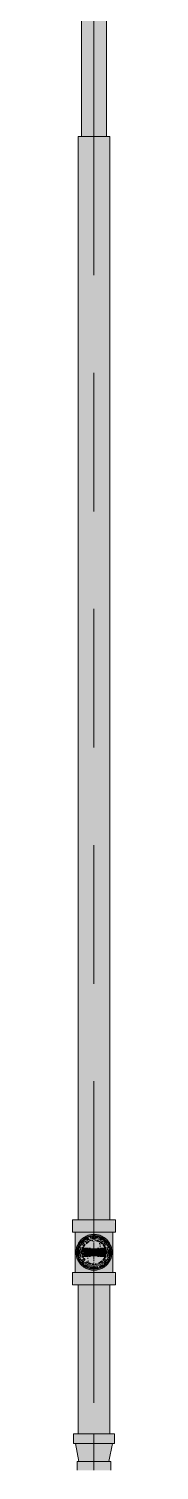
# Model space of a CAD drawing. Header units: millimetres. Extents: x -4000 to 187956, y -58990 to 162485.
# Drawn here: x 51721 to 51779, y 69157 to 71095 of the extents above; entities that cross this region are included whole.
import ezdxf

# ---------------------------------------------------------------- set-up
doc = ezdxf.new("R2010")
doc.units = ezdxf.units.MM
doc.linetypes.add('Dash 1_16_', pattern=[317.5, 158.75, -158.75])
for name, color, linetype, lineweight in [('F-SPRN', 3, 'Continuous', 9), ('P-PIPE', 3, 'Continuous', 9), ('P-PIPE-CNTR', 3, 'Continuous', 9)]:
    doc.layers.add(name, color=color, linetype=linetype, lineweight=lineweight)

# ---------------------------------------------------------------- blocks, each defined once
blk = doc.blocks.new('Sprinkler_Up - DN20-V432-0_000')
at = {"layer": 'F-SPRN', "transparency": 33554534}
for points in [[(-13.5, 0), (-3.9, 0.7), (-1.7, 2.9), (-1.2, 3.5), (-0.6, 4), (0.6, 4), (1.2, 3.5), (1.7, 2.9), (4.6, 0), (22.2, 0), (18, 13.1), (6.9, 21.2), (-6.9, 21.2), (-18, 13.1), (-22.2, 0)], [(3.4, -21.2), (6.9, -21.2), (18, -13.1), (22.2, 0), (3.9, -0.7), (1.8, -2.9), (1.2, -3.5), (0.6, -4), (-0.6, -4), (-1.2, -3.5), (-1.7, -2.9), (-4.6, 0), (-22.2, 0), (-18, -13.1), (-6.9, -21.2), (0, -21.2)], [(0, -16.7), (4.3, -16.1), (11.8, -11.8), (16.1, -2.9), (16.1, 4.3), (11.8, 11.8), (8.3, 14.4), (0, 16.7), (-4.3, 16.1), (-11.8, 11.8), (-16.1, 4.3), (-16.1, -4.3), (-11.8, -11.8), (-8.3, -14.4)], [(0, -15.6), (7.8, -13.5), (13.5, -7.8), (15.1, -2.9), (15.1, 4), (13.5, 7.8), (7.8, 13.5), (0, 15.6), (-7.8, 13.5), (-11, 11), (-15.1, 4), (-15.1, -4), (-11, -11), (-7.8, -13.5)], [(-10.9, -5.5), (-10.9, 5.4), (-14.5, 5.4), (-14.5, -5.5)], [(-7.7, -5.5), (-7.7, 5.4), (-10.9, 5.4), (-10.9, -5.5)], [(0, -5.5), (0, 5.4), (-7.7, 5.4), (-7.7, -5.5)], [(0, 0), (5.7, 0), (2.9, 4.9), (-2.9, 4.9), (-5.7, 0)], [(2.9, -4.9), (5.7, 0), (-5.7, 0), (-2.9, -4.9)], [(-4.6, 0), (4.6, 0), (0, 4.6)], [(0, -4.6), (4.6, 0), (-4.6, 0), (-1.7, -2.9)], [(0, -2.6), (1.3, 0), (-1.8, 0)], [(-1.3, 0), (1.8, 0), (0, 2.6)], [(7.7, -5.5), (7.7, 5.4), (0, 5.4), (0, -5.5)], [(10.9, -5.5), (10.9, 5.4), (7.7, 5.4), (7.7, -5.5)], [(14.5, -5.5), (14.5, 5.4), (10.9, 5.4), (10.9, -5.5)]]:
    blk.add_hatch(color=1, dxfattribs=at).paths.add_polyline_path(points)
at = {"layer": 'F-SPRN', "color": 1}
for p, q in [((-11.5, 5.4), (-14.5, 5.4)), ((-14.5, 5.4), (-11.3, 5.4)), ((-14.5, 5.4), (-14.5, 3.7)), ((-14.5, 3.3), (-14.5, 0)), ((-11.5, 5.4), (-11.5, 4)), ((-10.9, 1.9), (-10.9, 3.6)), ((-10.8, 5.4), (-8, 5.4)), ((-8.1, 5.4), (-10.8, 5.4)), ((-8.1, 5.4), (-8.1, 2.8)), ((-8.1, 2.5), (-8.1, 0.7)), ((-7.7, 4.8), (-7.7, 2.7)), ((-7.7, 4.8), (-7.7, 2.7)), ((-7.7, 2.1), (-7.7, 0.5)), ((-7.7, 2.1), (-7.7, 0.5)), ((-6.7, 5.4), (-4.7, 5.4)), ((-5.8, 3.8), (-5.8, 2.2)), ((-2, 0.4), (-2.1, 0.3)), ((-2.1, 0), (-2.1, 0)), ((-2.1, 0), (-2.1, -0.1)), ((-1.9, 0.8), (-2, 0.7)), ((-2, 0.5), (-2, 0.5)), ((-2, 0.5), (-2, 0.4)), ((-1.8, 1), (-1.9, 0.9)), ((-1.9, 0.9), (-1.9, 0.8)), ((-1.9, 0.8), (-1.9, 0.8)), ((-1.8, 1.1), (-1.8, 1)), ((-0.6, 2), (-0.6, 2)), ((-0.5, 2), (-0.6, 2)), ((-0.1, 2.1), (-0.2, 2.1)), ((0, 2.1), (-0.1, 2.1)), ((-0.1, 2.1), (-0.1, 2.1)), ((0.3, 2.1), (0.2, 2.1)), ((0.4, 2), (0.3, 2.1)), ((0.5, 2), (0.4, 2)), ((0.4, 2), (0.4, 2)), ((0.6, 2), (0.5, 2)), ((2.1, 0), (2.1, 0.1)), ((2.1, 0), (2.1, 0)), ((4.7, 5.4), (6.5, 5.4)), ((7.7, 5.4), (10.8, 5.4)), ((7.7, 5.2), (7.7, 2.7)), ((7.7, 5.2), (7.7, 2.7)), ((7.7, 2.3), (7.7, 0.5)), ((7.7, 2.3), (7.7, 0.5)), ((10.8, 5.4), (8.1, 5.4)), ((8.1, 5.4), (8.1, 2.8)), ((8.1, 2.5), (8.1, 0.4)), ((10.9, 5.4), (14.5, 5.4)), ((10.9, 3.6), (10.9, 0.2)), ((14.5, 5.4), (11.5, 5.4)), ((11.5, 5.4), (11.5, 4)), ((11.5, 3), (11.5, 0.2)), ((14.5, 5.4), (14.5, -2.9)), ((-14.5, -1.3), (-14.5, -2.9)), ((-11.1, -5.5), (-14.5, -5.5)), ((-14.5, -5.5), (-11.5, -5.5)), ((-10.9, -2.6), (-10.9, -1.3)), ((-10.8, -5.5), (-8.1, -5.5)), ((-7.8, -5.5), (-10.8, -5.5)), ((-8.1, -4.2), (-8.1, -5.5)), ((-7, -5.5), (-5.8, -5.5)), ((-4.8, -5.5), (-7, -5.5)), ((-2.1, -0.1), (-2.1, -0.2)), ((0, -2.1), (0.1, -2.1)), ((7, -5.5), (4.8, -5.5)), ((5.8, -5.5), (7, -5.5)), ((7.7, -0.5), (7.7, -2.3)), ((7.7, -0.5), (7.7, -2.3)), ((7.7, -2.9), (7.7, -5.4)), ((7.7, -2.9), (7.7, -5.4)), ((10.8, -5.5), (7.7, -5.5)), ((8.1, -0.4), (8.1, -2.5)), ((8.1, -2.9), (8.1, -5.5)), ((8.1, -5.5), (10.8, -5.5)), ((10.9, -0.2), (10.9, -2.9)), ((14.5, -5.5), (10.9, -5.5)), ((11.5, -0.2), (11.5, -2.9)), ((11.5, -4), (11.5, -5.5)), ((11.5, -5.5), (14.5, -5.5)), ((14.5, -3.7), (14.5, -5.5))]:
    blk.add_line(p, q, dxfattribs=at)
at = {"layer": 'F-SPRN', "color": 1, "flags": 128}
for points in [[(-2.1, 0.3), (-2.1, 0.2), (-2.1, 0.1), (-2.1, 0)], [(-2, 0.7), (-2, 0.6), (-2, 0.5)], [(-1.2, 1.7), (-1.3, 1.6), (-1.4, 1.6), (-1.4, 1.5), (-1.5, 1.5), (-1.5, 1.4), (-1.6, 1.3), (-1.6, 1.3), (-1.7, 1.2), (-1.7, 1.1), (-1.8, 1.1)], [(-1, 1.8), (-1.1, 1.8), (-1.2, 1.7), (-1.2, 1.7)], [(-0.9, 1.9), (-0.9, 1.9), (-1, 1.8)], [(-0.6, 2), (-0.7, 2), (-0.8, 1.9), (-0.9, 1.9)], [(-0.2, 2.1), (-0.3, 2.1), (-0.4, 2), (-0.5, 2)], [(0.2, 2.1), (0.1, 2.1), (0, 2.1)], [(0.9, 1.9), (0.8, 1.9), (0.8, 1.9), (0.7, 2), (0.6, 2)], [(1.4, 1.5), (1.4, 1.5), (1.3, 1.6), (1.3, 1.7), (1.2, 1.7), (1.1, 1.7), (1.1, 1.8), (1, 1.8), (0.9, 1.9)], [(1.8, 1), (1.8, 1), (1.8, 1.1), (1.7, 1.2), (1.7, 1.2), (1.6, 1.3), (1.6, 1.4), (1.5, 1.4), (1.4, 1.5)], [(2, 0.4), (2, 0.5), (2, 0.6), (2, 0.7), (1.9, 0.7), (1.9, 0.8), (1.9, 0.9), (1.8, 1)], [(2.1, 0.1), (2.1, 0.2), (2.1, 0.2), (2.1, 0.3), (2, 0.4)], [(-2.1, -0.2), (-2.1, -0.2), (-2.1, -0.3)], [(-2.1, -0.3), (-2, -0.4), (-2, -0.5), (-2, -0.6), (-2, -0.7), (-1.9, -0.7), (-1.9, -0.8), (-1.9, -0.9), (-1.8, -1), (-1.8, -1), (-1.8, -1.1), (-1.7, -1.2), (-1.7, -1.2), (-1.6, -1.3), (-1.6, -1.4), (-1.5, -1.4), (-1.4, -1.5), (-1.4, -1.5), (-1.3, -1.6), (-1.3, -1.7), (-1.2, -1.7), (-1.1, -1.7), (-1.1, -1.8), (-1, -1.8), (-0.9, -1.9), (-0.8, -1.9), (-0.8, -1.9), (-0.7, -2), (-0.6, -2), (-0.5, -2), (-0.4, -2), (-0.4, -2), (-0.3, -2.1), (-0.2, -2.1), (-0.1, -2.1), (0, -2.1)], [(0.1, -2.1), (0.1, -2.1), (0.2, -2.1), (0.3, -2.1), (0.4, -2), (0.5, -2), (0.6, -2), (0.6, -2), (0.7, -2), (0.8, -1.9), (0.9, -1.9), (0.9, -1.9), (1, -1.8), (1.1, -1.8), (1.2, -1.7), (1.2, -1.7), (1.3, -1.6), (1.4, -1.6), (1.4, -1.5), (1.5, -1.5), (1.5, -1.4), (1.6, -1.3), (1.6, -1.3), (1.7, -1.2), (1.7, -1.1), (1.8, -1.1), (1.8, -1), (1.9, -0.9), (1.9, -0.8), (1.9, -0.8), (2, -0.7), (2, -0.6), (2, -0.5), (2, -0.5), (2, -0.4), (2.1, -0.3), (2.1, -0.2), (2.1, -0.1), (2.1, 0)]]:
    blk.add_lwpolyline(points, dxfattribs=at)
at = {"layer": 'F-SPRN', "color": 1}
for radius, start, end in [(22.2, 360, 180), (21.9, 108.2621, 125.7507), (21.9, 99.348, 107.901), (21.9, 90.145, 98.8503), (21.9, 72.5583, 89.4624), (21.9, 54.2493, 71.7379), (21.9, 165.6773, 179.2615), (21.9, 144.7698, 164.8151), (21.9, 126.6942, 143.2701), (16.7, 167.6802, 180), (16.7, 167.6802, 180), (16.7, 155.3879, 164.9693), (16.7, 155.3879, 164.9693), (15.6, 166.4265, 180), (15.6, 166.4265, 180), (15.6, 150.9409, 165), (15.6, 159.6139, 165), (16.7, 136.7213, 149.931), (16.7, 136.7213, 149.931), (15.6, 150.9409, 156.3845), (15.6, 138.4214, 150), (15.6, 138.4214, 150), (16.7, 121.4181, 130.5751), (16.7, 121.4181, 130.5751), (15.6, 120.5262, 133.2078), (15.6, 120.5262, 133.2078), (16.7, 106.5995, 120), (16.7, 106.5995, 120), (15.6, 114.4363, 119.9813), (15.6, 114.4363, 119.9813), (4.63, 155.7832, 180), (4.63, 155.7832, 180), (16.7, 96.4143, 105), (16.7, 96.4143, 105), (4.63, 109.0192, 138.2703), (4.63, 109.0192, 138.2703), (15.6, 95.5762, 100.6843), (15.6, 95.5762, 100.6843), (2.56, 109.0192, 168.8278), (2.56, 109.0192, 168.8278), (2.04, 109.0192, 180), (16.7, 83.0684, 90), (16.7, 83.0684, 90), (4.63, 17.9592, 90), (4.63, 17.9592, 90), (3.81, 57.0577, 90), (2.56, 14.5599, 90), (2.56, 14.5599, 90), (2.04, 10.4703, 90), (15.6, 75.573, 80.5892), (15.6, 75.573, 80.5892), (3.81, 16.1605, 43.8358), (15.6, 67.5614, 74.5481), (15.6, 67.5614, 74.5481), (16.7, 60, 75), (16.7, 60, 75), (15.6, 60.0187, 65.5637), (15.6, 60.0187, 65.5637), (15.6, 46.7922, 60), (15.6, 46.7922, 60), (16.7, 49.4249, 58.5819), (16.7, 49.4249, 58.5819), (15.6, 30, 41.5786), (15.6, 30, 41.5786), (16.7, 30, 43.2787), (16.7, 30, 43.2787), (21.9, 36.7299, 53.3058), (15.6, 23.6155, 29.5646), (15.6, 15, 29.5646), (15.6, 15, 20.3861), (16.7, 15, 24.6121), (16.7, 15, 24.6121), (15.6, 360, 13.6618), (15.6, 0, 13.6618), (16.7, 360, 12.3198), (16.7, 0, 12.3198), (21.9, 15.1849, 35.2302), (21.9, 0.7385, 14.3227), (22.2, 180, 360), (21.9, 180.7385, 194.3227), (21.9, 195.1849, 215.2302), (21.9, 216.7299, 233.3058), (16.7, 180, 190.2419), (16.7, 180, 190.2419), (16.7, 195.0307, 204.6121), (16.7, 195.0307, 204.6121), (15.6, 181.9082, 188.708), (15.6, 181.9082, 188.708), (15.6, 190.9415, 195), (15.6, 190.9415, 195), (15.6, 197.3339, 209.5646), (15.6, 197.3339, 209.5646), (16.7, 210.069, 223.2787), (16.7, 210.069, 223.2787), (15.6, 212.5472, 221.5786), (15.6, 212.5472, 221.5786), (21.9, 234.2493, 251.7379), (16.7, 229.4249, 238.5819), (16.7, 229.4249, 238.5819), (15.6, 233.795, 240), (15.6, 233.795, 240), (16.7, 240, 255), (16.7, 240, 255), (15.6, 240.0187, 254.5481), (15.6, 240.0187, 254.5481), (4.63, 197.9592, 0), (4.63, 197.9592, 270), (15.6, 255, 267.64), (15.6, 255, 267.64), (3.81, 196.1605, 237.0577), (2.56, 191.1677, 0), (2.56, 191.1677, 360), (2.04, 190.4703, 0), (16.7, 263.0684, 270), (16.7, 263.0684, 270), (3.81, 249.5813, 290.4187), (4.63, 270, 360), (15.6, 275.5762, 280.6843), (15.6, 275.5762, 280.6843), (16.7, 276.4143, 285), (16.7, 276.4143, 285), (3.81, 302.9423, 360), (16.7, 286.5995, 300), (16.7, 286.5995, 300), (15.6, 294.4363, 299.9813), (15.6, 294.4363, 299.9813), (21.9, 288.2621, 305.7507), (15.6, 300, 313.2078), (15.6, 300, 313.2078), (16.7, 301.4181, 310.5751), (16.7, 301.4181, 310.5751), (15.6, 318.4214, 330), (15.6, 318.4214, 330), (16.7, 316.7213, 330), (16.7, 316.7213, 330), (21.9, 306.6942, 323.2701), (15.6, 330.4354, 345), (15.6, 330.4354, 336.3845), (15.6, 339.6139, 345), (15.6, 345, 349.0585), (15.6, 345, 349.0585), (16.7, 335.3879, 345), (16.7, 335.3879, 345), (15.6, 351.292, 360), (15.6, 351.292, 360), (16.7, 349.7581, 360), (16.7, 349.7581, 360), (21.9, 324.7698, 344.8151), (21.9, 345.6773, 359.2615), (21.9, 252.5583, 269.4624), (21.9, 270.145, 278.8503), (21.9, 279.348, 287.901)]:
    blk.add_arc((0, 0), radius, start, end, dxfattribs=at)
blk = doc.blocks.new('Steel_Transition_Threaded_HoaPhat - Standard-V434-0_000')
at = {"layer": 'P-PIPE', "lineweight": 13, "transparency": 33554534}
h = blk.add_hatch(color=1, dxfattribs=at)
h.paths.add_polyline_path([(51750, 69427.6), (51755.8, 69428.4), (51761.3, 69430.6), (51765.9, 69434.2), (51769.5, 69438.8), (51772.1, 69447.1), (51772.5, 69450.1), (51771.7, 69455.9), (51769.5, 69461.3), (51765.9, 69466), (51761.3, 69469.6), (51755.8, 69471.8), (51750, 69472.6), (51744.2, 69471.8), (51738.8, 69469.6), (51734.1, 69466), (51730.5, 69461.3), (51728.3, 69455.9), (51727.9, 69447.1), (51728.3, 69444.3), (51730.5, 69438.8), (51734.1, 69434.2), (51738.8, 69430.6), (51744.2, 69428.4)])
h.paths.add_polyline_path([(51750, 69430), (51744.8, 69430.7), (51740, 69432.7), (51735.8, 69435.9), (51732.6, 69440), (51730.3, 69447.1), (51729.9, 69450.1), (51730.6, 69455.3), (51732.6, 69460.1), (51735.8, 69464.3), (51740, 69467.5), (51744.8, 69469.5), (51750, 69470.2), (51755.2, 69469.5), (51760.1, 69467.5), (51764.2, 69464.3), (51767.4, 69460.1), (51769.4, 69455.3), (51769.7, 69447.1), (51769.4, 69444.9), (51767.4, 69440), (51764.2, 69435.9), (51760.1, 69432.7), (51755.2, 69430.7)])
for points in [[(51750, 69430), (51750, 69433.7), (51741.8, 69435.9), (51735.8, 69441.9), (51733.6, 69450.1), (51735.8, 69458.3), (51741.8, 69464.3), (51750, 69466.5), (51750, 69470.2), (51744.8, 69469.5), (51740, 69467.5), (51735.8, 69464.3), (51732.6, 69460.1), (51730.6, 69455.3), (51730.3, 69447.1), (51730.6, 69444.9), (51732.6, 69440), (51735.8, 69435.9), (51740, 69432.7), (51744.8, 69430.7)], [(51750, 69431.6), (51754.8, 69432.2), (51759.3, 69434.1), (51763.1, 69437), (51766, 69440.8), (51768.1, 69447.1), (51768.5, 69450.1), (51767.9, 69454.9), (51766, 69459.3), (51763.1, 69463.2), (51759.3, 69466.1), (51754.8, 69468), (51750, 69468.6), (51745.2, 69468), (51740.8, 69466.1), (51736.9, 69463.2), (51734, 69459.3), (51732.1, 69454.9), (51731.9, 69447.1), (51732.1, 69445.3), (51734, 69440.8), (51736.9, 69437), (51740.8, 69434.1), (51745.2, 69432.2)], [(51750, 69430), (51755.2, 69430.7), (51760.1, 69432.7), (51764.2, 69435.9), (51767.4, 69440), (51769.7, 69447.1), (51770.1, 69450.1), (51769.4, 69455.3), (51767.4, 69460.1), (51764.2, 69464.3), (51760.1, 69467.5), (51755.2, 69469.5), (51750, 69470.2), (51750, 69466.5), (51758.2, 69464.3), (51764.2, 69458.3), (51766.4, 69450.1), (51764.2, 69441.9), (51758.2, 69435.9), (51750, 69433.7)]]:
    blk.add_hatch(color=1, dxfattribs=at).paths.add_polyline_path(points)
at = {"layer": 'P-PIPE', "color": 20, "lineweight": 13}
for radius, start, end in [(22.5, 90, 270), (22.5, 165, 180), (22.5, 150, 165), (22.5, 135, 150), (20.1, 150, 162.7449), (18.5, 157.6232, 165), (18.5, 157.6232, 165), (20.1, 135, 148.1553), (18.5, 136.4297, 150), (18.5, 136.4297, 150), (22.5, 120, 135), (16.4, 158.0319, 163.506), (20.1, 128.8856, 135), (18.5, 123.4976, 133.2041), (18.5, 123.4976, 133.2041), (20.1, 120, 125.0043), (22.5, 105, 120), (20.1, 109.6859, 120), (18.5, 106.819, 120), (18.5, 106.819, 120), (16.4, 113.4045, 120), (16.4, 107.4657, 111.9681), (22.5, 90, 105), (20.1, 100.9975, 105), (18.5, 91.4353, 103.2046), (18.5, 91.4353, 103.2046), (16.4, 96.2132, 104.6042), (20.1, 90.5246, 98.5089), (22.5, 75, 90), (22.5, 270, 90), (18.5, 78.0986, 90), (18.5, 78.0986, 90), (20.1, 75.0607, 87.9279), (16.4, 70.3629, 75), (18.5, 60, 75), (18.5, 60, 75), (20.1, 60, 75), (22.5, 60, 75), (16.4, 60.5934, 66.5955), (16.4, 50.4733, 56.6389), (20.1, 54.9957, 60), (18.5, 46.7959, 56.5024), (18.5, 46.7959, 56.5024), (22.5, 45, 60), (20.1, 45, 51.1144), (16.4, 30, 36.4537), (18.5, 30, 43.5703), (18.5, 30, 43.5703), (20.1, 31.8447, 45), (22.5, 30, 45), (18.5, 15, 22.3768), (18.5, 15, 22.3768), (20.1, 17.2551, 30), (22.5, 15, 30), (22.5, 0, 15), (22.5, 180, 195), (22.5, 195, 210), (20.1, 166.0499, 180), (20.1, 180, 193.9501), (22.5, 210, 225), (20.1, 197.2551, 210), (18.5, 166.5939, 187.9246), (18.5, 166.5939, 180), (18.5, 180, 187.9246), (18.5, 189.2281, 193.4061), (18.5, 189.2281, 193.4061), (18.5, 195, 202.3768), (18.5, 195, 202.3768), (20.1, 211.8447, 225), (16.4, 168.5467, 178.9063), (16.4, 180.8106, 190.4098), (18.5, 210, 223.5703), (18.5, 210, 223.5703), (16.4, 210.6635, 218.0319), (18.5, 226.7959, 236.5024), (18.5, 226.7959, 236.5024), (16.4, 230.4733, 236.6389), (16.4, 301.0738, 308.0319), (18.5, 303.4976, 313.2041), (18.5, 303.4976, 313.2041), (16.4, 323.5463, 330), (18.5, 316.4297, 330), (18.5, 316.4297, 330), (20.1, 315, 328.1553), (16.4, 338.0319, 342.8691), (22.5, 315, 330), (16.4, 351.9681, 4.8393), (18.5, 337.6232, 345), (18.5, 337.6232, 345), (20.1, 330, 342.7449), (18.5, 352.0754, 13.4061), (18.5, 0, 13.4061), (18.5, 346.5939, 350.7719), (18.5, 346.5939, 350.7719), (18.5, 352.0754, 0), (20.1, 0, 13.9501), (20.1, 346.0499, 0), (22.5, 330, 345), (22.5, 345, 0), (22.5, 225, 240), (20.1, 225, 231.1144), (20.1, 234.9957, 240), (22.5, 240, 255), (20.1, 240, 255), (18.5, 240, 255), (18.5, 240, 255), (16.4, 246.9681, 252.9388), (22.5, 255, 270), (20.1, 255.0607, 267.9279), (18.5, 258.0986, 270), (18.5, 258.0986, 270), (16.4, 264.1652, 268.506), (22.5, 270, 285), (20.1, 270.5246, 278.5089), (18.5, 271.4353, 283.2046), (18.5, 271.4353, 283.2046), (16.4, 276.2132, 283.9063), (20.1, 280.9975, 285), (16.4, 287.4657, 291.9681), (18.5, 286.819, 300), (18.5, 286.819, 300), (22.5, 285, 300), (20.1, 289.6859, 300), (16.4, 295.1607, 300), (20.1, 300, 305.0043), (22.5, 300, 315), (20.1, 308.8856, 315)]:
    blk.add_arc((51750, 69450.1), radius, start, end, dxfattribs=at)

msp = doc.modelspace()

# ---------------------------------------------------------------- hatches: boundary and pattern name
at = {"layer": 'P-PIPE', "transparency": 33554534}
for points in [[(51745.7, 70950.1), (51750, 70950.1), (51750, 72409.5), (51733.3, 72409.5), (51733.9, 70950.1), (51741.7, 70950.1)], [(51754.3, 70950.1), (51766.7, 70950.1), (51766.1, 72409.5), (51750, 72409.5), (51750, 70950.1)], [(51750, 69493.7), (51750, 70950.1), (51728.9, 70950.1), (51729.6, 69493.7), (51744.5, 69493.7)], [(51750, 69493.7), (51771.1, 69493.7), (51770.4, 70950.1), (51750, 70950.1), (51750, 69520.1)], [(51722.3, 69477), (51750, 69477), (51750, 69493.7), (51721.4, 69493.7), (51721.4, 69477)], [(51745.1, 69423.1), (51750, 69423.1), (51750, 69428.9), (51740.8, 69431.3), (51733.9, 69436.8), (51731.7, 69439.4), (51729.2, 69447.1), (51729.2, 69454), (51733.9, 69463.4), (51737.7, 69467), (51744.3, 69470.2), (51750, 69471.2), (51750, 69477), (51724.7, 69477), (51725.6, 69423.1), (51743.5, 69423.1)], [(51778.6, 69477), (51777.7, 69493.7), (51750, 69493.7), (51750, 69477), (51777.7, 69477)], [(51771.9, 69423.1), (51775.3, 69423.1), (51774.4, 69477), (51750, 69477), (51750, 69471.2), (51759.2, 69468.9), (51766.1, 69463.4), (51768.3, 69460.7), (51770.8, 69454), (51770.8, 69446.2), (51766.1, 69436.8), (51762.3, 69433.2), (51755.7, 69430), (51750, 69428.9), (51750, 69423.1), (51767.9, 69423.1)], [(51750, 69426), (51756.2, 69426.8), (51762.1, 69429.2), (51767.1, 69433), (51770.9, 69438), (51773.7, 69447.1), (51774.1, 69450.1), (51773.3, 69456.3), (51770.9, 69462.1), (51767.1, 69467.1), (51762.1, 69471), (51756.2, 69473.4), (51750, 69474.2), (51743.8, 69473.4), (51737.9, 69471), (51733, 69467.1), (51729.1, 69462.1), (51726.7, 69456.3), (51726.3, 69447.1), (51726.7, 69443.8), (51729.1, 69438), (51733, 69433), (51737.9, 69429.2), (51743.8, 69426.8)], [(51741.7, 69435.6), (51742.8, 69437.6), (51741.7, 69441.7), (51742.8, 69445.9), (51745.8, 69449), (51757.2, 69454.3), (51758.4, 69458.4), (51757.2, 69462.6), (51755.9, 69464.3), (51750, 69466.8), (51741.7, 69464.6), (51735.5, 69458.4), (51733.3, 69450.1), (51735.5, 69441.7), (51738.2, 69438.3)], [(51750, 69433.4), (51758.4, 69435.6), (51761.8, 69438.3), (51766.3, 69447.1), (51766.1, 69454.4), (51761.8, 69461.9), (51758.4, 69464.6), (51750, 69466.8), (51745.7, 69466.2), (51738.2, 69461.9), (51733.9, 69454.4), (51733.9, 69445.8), (51738.2, 69438.3), (51741.7, 69435.6)], [(51729.8, 69406.4), (51750, 69406.4), (51750, 69423.1), (51721.4, 69423.1), (51722.3, 69406.4), (51725.2, 69406.4)], [(51778.6, 69406.4), (51777.7, 69423.1), (51750, 69423.1), (51750, 69406.4), (51777.7, 69406.4)], [(51744.5, 69206.1), (51750, 69206.1), (51750, 69406.4), (51728.9, 69406.4), (51729.6, 69206.1), (51739.5, 69206.1)], [(51750, 69206.1), (51771.1, 69206.1), (51770.4, 69406.4), (51750, 69406.4), (51750, 69374.1)], [(51722.7, 69192.8), (51777.4, 69192.8), (51776.4, 69206.1), (51722.7, 69206.1)], [(51750, 69168.9), (51770.1, 69168.9), (51773.9, 69192.8), (51725.2, 69192.8), (51730.6, 69168.9), (51744.8, 69168.9)], [(51728.3, 69157.1), (51772.5, 69157.1), (51771.7, 69168.9), (51727.5, 69168.9), (51727.5, 69157.1)]]:
    msp.add_hatch(color=1, dxfattribs=at).paths.add_polyline_path(points)

# ---------------------------------------------------------------- linework, layer by layer
at = {"layer": 'P-PIPE', "color": 20, "lineweight": 13}
for p, q in [((51733.3, 72409.5), (51733.3, 70950.1)), ((51766.7, 70950.1), (51766.7, 72409.5)), ((51728.9, 70950.1), (51728.9, 69493.7)), ((51771.1, 70950.1), (51728.9, 70950.1)), ((51771.1, 69493.7), (51771.1, 70950.1)), ((51721.4, 69493.7), (51721.4, 69477)), ((51722.3, 69493.7), (51721.4, 69493.7)), ((51750, 69493.7), (51721.4, 69493.7)), ((51721.4, 69477), (51722.3, 69477)), ((51721.4, 69477), (51750, 69477)), ((51725.2, 69493.7), (51722.3, 69493.7)), ((51722.3, 69477), (51724.6, 69477)), ((51724.7, 69477), (51724.7, 69423.1)), ((51725.6, 69477), (51724.7, 69477)), ((51725.6, 69477), (51724.7, 69477)), ((51728.8, 69493.7), (51725.2, 69493.7)), ((51725.5, 69477), (51734.7, 69477)), ((51734.6, 69477), (51725.6, 69477)), ((51728.1, 69477), (51725.6, 69477)), ((51732.1, 69477), (51728.1, 69477)), ((51728.9, 69493.7), (51729.6, 69493.7)), ((51729.7, 69493.7), (51735.1, 69493.7)), ((51735, 69493.7), (51729.8, 69493.7)), ((51737.4, 69477), (51732.1, 69477)), ((51735.6, 69493.7), (51764.4, 69493.7)), ((51741.9, 69477), (51735.6, 69477)), ((51750, 69493.7), (51735.7, 69493.7)), ((51735.7, 69477), (51741.9, 69477)), ((51742.6, 69477), (51737.4, 69477)), ((51743.4, 69477), (51750, 69477)), ((51750, 69477), (51743.5, 69477)), ((51750, 69477), (51743.5, 69477)), ((51764.3, 69493.7), (51750, 69493.7)), ((51778.6, 69493.7), (51750, 69493.7)), ((51750, 69477), (51756.6, 69477)), ((51750, 69477), (51778.6, 69477)), ((51756.5, 69477), (51750, 69477)), ((51756.5, 69477), (51750, 69477)), ((51762.6, 69477), (51757.4, 69477)), ((51758.1, 69477), (51764.3, 69477)), ((51764.4, 69477), (51758.1, 69477)), ((51767.9, 69477), (51762.6, 69477)), ((51764.9, 69493.7), (51770.3, 69493.7)), ((51770.2, 69493.7), (51765, 69493.7)), ((51765.3, 69477), (51774.5, 69477)), ((51775.3, 69477), (51765.4, 69477)), ((51771.9, 69477), (51767.9, 69477)), ((51770.4, 69493.7), (51771.1, 69493.7)), ((51774.8, 69493.7), (51771.2, 69493.7)), ((51774.4, 69477), (51771.9, 69477)), ((51775.3, 69477), (51774.4, 69477)), ((51777.7, 69493.7), (51774.8, 69493.7)), ((51775.3, 69423.1), (51775.3, 69477)), ((51775.4, 69477), (51777.7, 69477)), ((51778.6, 69493.7), (51777.7, 69493.7)), ((51777.7, 69477), (51778.6, 69477)), ((51778.6, 69477), (51778.6, 69493.7)), ((51721.4, 69423.1), (51721.4, 69406.4)), ((51722.3, 69423.1), (51721.4, 69423.1)), ((51750, 69423.1), (51721.4, 69423.1)), ((51724.6, 69423.1), (51722.3, 69423.1)), ((51724.7, 69423.1), (51734.6, 69423.1)), ((51724.7, 69423.1), (51725.6, 69423.1)), ((51734.7, 69423.1), (51725.5, 69423.1)), ((51725.6, 69423.1), (51728.1, 69423.1)), ((51728.1, 69423.1), (51732.1, 69423.1)), ((51732.1, 69423.1), (51737.4, 69423.1)), ((51735.6, 69423.1), (51741.9, 69423.1)), ((51741.9, 69423.1), (51735.7, 69423.1)), ((51737.4, 69423.1), (51742.6, 69423.1)), ((51750, 69423.1), (51743.4, 69423.1)), ((51743.5, 69423.1), (51750, 69423.1)), ((51743.5, 69423.1), (51750, 69423.1)), ((51756.6, 69423.1), (51750, 69423.1)), ((51778.6, 69423.1), (51750, 69423.1)), ((51750, 69423.1), (51756.5, 69423.1)), ((51750, 69423.1), (51756.5, 69423.1)), ((51757.4, 69423.1), (51762.6, 69423.1)), ((51764.3, 69423.1), (51758.1, 69423.1)), ((51758.1, 69423.1), (51764.4, 69423.1)), ((51762.6, 69423.1), (51767.9, 69423.1)), ((51774.5, 69423.1), (51765.3, 69423.1)), ((51765.4, 69423.1), (51774.4, 69423.1)), ((51767.9, 69423.1), (51771.9, 69423.1)), ((51771.9, 69423.1), (51774.4, 69423.1)), ((51774.4, 69423.1), (51775.3, 69423.1)), ((51774.4, 69423.1), (51775.3, 69423.1)), ((51777.7, 69423.1), (51775.4, 69423.1)), ((51778.6, 69423.1), (51777.7, 69423.1)), ((51778.6, 69406.4), (51778.6, 69423.1)), ((51721.4, 69406.4), (51722.3, 69406.4)), ((51721.4, 69406.4), (51750, 69406.4)), ((51722.3, 69406.4), (51725.2, 69406.4)), ((51725.2, 69406.4), (51728.8, 69406.4)), ((51728.9, 69406.4), (51728.9, 69206.1)), ((51729.6, 69406.4), (51728.9, 69406.4)), ((51735.1, 69406.4), (51729.7, 69406.4)), ((51729.8, 69406.4), (51735, 69406.4)), ((51764.4, 69406.4), (51735.6, 69406.4)), ((51735.7, 69406.4), (51750, 69406.4)), ((51750, 69406.4), (51764.3, 69406.4)), ((51750, 69406.4), (51778.6, 69406.4)), ((51770.3, 69406.4), (51764.9, 69406.4)), ((51765, 69406.4), (51770.2, 69406.4)), ((51771.1, 69406.4), (51770.4, 69406.4)), ((51771.1, 69206.1), (51771.1, 69406.4)), ((51771.2, 69406.4), (51774.8, 69406.4)), ((51774.8, 69406.4), (51777.7, 69406.4)), ((51777.7, 69406.4), (51778.6, 69406.4)), ((51722.7, 69206.1), (51722.7, 69192.8)), ((51777.4, 69206.1), (51722.7, 69206.1)), ((51723.6, 69206.1), (51722.7, 69206.1)), ((51726.3, 69206.1), (51723.6, 69206.1)), ((51728.7, 69206.1), (51726.3, 69206.1)), ((51728.9, 69206.1), (51729.6, 69206.1)), ((51731.7, 69206.1), (51768.3, 69206.1)), ((51768.4, 69206.1), (51731.7, 69206.1)), ((51770.4, 69206.1), (51771.1, 69206.1)), ((51773.7, 69206.1), (51771.3, 69206.1)), ((51776.4, 69206.1), (51773.7, 69206.1)), ((51777.4, 69206.1), (51776.4, 69206.1)), ((51777.4, 69192.8), (51777.4, 69206.1)), ((51722.7, 69192.8), (51723.6, 69192.8)), ((51722.7, 69192.8), (51777.4, 69192.8)), ((51723.6, 69192.8), (51725, 69192.8)), ((51725.2, 69192.8), (51729.9, 69168.9)), ((51726.3, 69192.8), (51742.9, 69192.8)), ((51743.6, 69192.8), (51756.4, 69192.8)), ((51757.1, 69192.8), (51773.7, 69192.8)), ((51770.1, 69168.9), (51774.8, 69192.8)), ((51775, 69192.8), (51776.4, 69192.8)), ((51776.4, 69192.8), (51777.4, 69192.8)), ((51727.5, 69168.9), (51727.5, 69157.1)), ((51772.5, 69168.9), (51727.5, 69168.9)), ((51728.3, 69168.9), (51727.5, 69168.9)), ((51729.8, 69168.9), (51728.3, 69168.9)), ((51744.2, 69168.9), (51730.6, 69168.9)), ((51755.2, 69168.9), (51744.8, 69168.9)), ((51769.4, 69168.9), (51755.8, 69168.9)), ((51771.7, 69168.9), (51770.2, 69168.9)), ((51772.5, 69168.9), (51771.7, 69168.9)), ((51772.5, 69157.1), (51772.5, 69168.9))]:
    msp.add_line(p, q, dxfattribs=at)
for radius, start, end in [(24.1, 90, 270), (24.1, 165, 180), (24.1, 150, 165), (24.1, 135, 150), (21.1, 156.9789, 165), (21.1, 150, 154.6013), (21.1, 141.9789, 146.1637), (24.1, 120, 135), (21.1, 137.2293, 141.8404), (21.1, 126.9789, 135), (21.1, 111.9789, 125.8689), (24.1, 105, 120), (24.1, 90, 105), (21.1, 99.731, 105), (21.1, 90, 96.9789), (24.1, 75, 90), (24.1, 270, 90), (21.1, 81.9789, 87.7707), (21.1, 75, 81.9292), (24.1, 60, 75), (21.1, 62.2293, 71.1321), (21.1, 54.1311, 60), (24.1, 45, 60), (21.1, 38.1596, 53.0211), (21.1, 33.8363, 38.0211), (24.1, 30, 45), (21.1, 25.3987, 30), (21.1, 15, 23.0211), (24.1, 15, 30), (24.1, 0, 15), (24.1, 180, 195), (24.1, 195, 210), (21.1, 173.0708, 177.9758), (21.1, 182.0242, 186.9789), (21.1, 165.7378, 171.9789), (21.1, 188.072, 194.2622), (24.1, 210, 225), (21.1, 195, 201.9789), (21.1, 206.4435, 210), (21.1, 219.3488, 231.9789), (21.1, 308.0211, 321.8404), (24.1, 315, 330), (21.1, 330, 334.6013), (21.1, 338.0211, 345), (21.1, 345.7378, 351.928), (21.1, 2.0242, 12.7707), (24.1, 330, 345), (21.1, 353.0211, 357.7452), (24.1, 345, 0), (24.1, 225, 240), (21.1, 234.4236, 245.5764), (24.1, 240, 255), (24.1, 255, 270), (21.1, 255, 270), (21.1, 270, 278.0211), (24.1, 270, 285), (21.1, 279.731, 285), (24.1, 285, 300), (21.1, 293.0211, 305.8689), (24.1, 300, 315)]:
    msp.add_arc((51750, 69450.1), radius, start, end, dxfattribs=at)
at = {"layer": 'P-PIPE', "color": 1}
for centre, radius, start, end in [((51750, 69450.1), 16.7, 157.579, 164.2722), ((51750, 69450.1), 16.7, 140.6908, 147.6969), ((51750, 69458.4), 8.35, 69.0027, 79.2369), ((51750, 69458.4), 8.35, 46.6998, 57.8461), ((51750, 69458.4), 8.35, 20.1285, 29.0413), ((51750, 69458.4), 8.35, 8.0385, 17.9918), ((51750, 69458.4), 8.35, 352.2824, 1.6717), ((51750, 69450.1), 16.7, 46.0317, 57.203), ((51750, 69450.1), 16.7, 32.3031, 45.2846), ((51750, 69450.1), 16.7, 26.0042, 31.0974), ((51750, 69450.1), 16.7, 16.9375, 22.421), ((51750, 69450.1), 16.7, 182.797, 189.8892), ((51750, 69450.1), 16.7, 231.8726, 237.203), ((51750, 69441.7), 8.35, 172.0327, 181.5407), ((51750, 69441.7), 8.35, 199.9004, 209.0413), ((51750, 69441.7), 8.35, 132.3322, 150), ((51750, 69441.7), 8.35, 115.6806, 125.5287), ((51750, 69441.7), 8.35, 100.6842, 114.0387), ((51750, 69441.7), 8.35, 90, 100.6842), ((51750, 69458.4), 8.35, 270, 280.6842), ((51750, 69458.4), 8.35, 316.3183, 330), ((51750, 69450.1), 16.7, 308.1274, 313.9683), ((51750, 69450.1), 16.7, 314.7154, 320.6908), ((51750, 69450.1), 16.7, 328.9026, 333.9958), ((51750, 69450.1), 16.7, 337.2636, 343.0625), ((51750, 69450.1), 16.7, 4.3093, 9.8892), ((51750, 69450.1), 16.7, 350.1108, 355.6907), ((51750, 69450.1), 16.7, 246.8976, 252.7976), ((51750, 69441.7), 8.35, 249.0027, 259.2369), ((51750, 69450.1), 16.7, 264.6626, 273.5288), ((51750, 69450.1), 16.7, 284.6882, 289.3082)]:
    msp.add_arc(centre, radius, start, end, dxfattribs=at)
at = {"layer": 'P-PIPE-CNTR', "color": 1, "linetype": 'Dash 1_16_'}
for p, q in [((51750, 69493.7), (51750, 72409.5)), ((51750, 70950.1), (51750, 72409.5)), ((51750, 70950.1), (51750, 69493.7)), ((51750, 69472.6), (51750, 69475.1)), ((51750, 69471.2), (51750, 69472.6)), ((51750, 69468.6), (51750, 69470.2)), ((51750, 69466.8), (51750, 69468)), ((51750, 69463.6), (51750, 69465.2)), ((51750, 69459.8), (51750, 69462.6)), ((51750, 69455.5), (51750, 69459.1)), ((51725, 69450.1), (51727.5, 69450.1)), ((51727.8, 69450.1), (51731.5, 69450.1)), ((51731.5, 69450.1), (51733.3, 69450.1)), ((51736.5, 69450.1), (51742.3, 69450.1)), ((51745.4, 69450.1), (51747.6, 69450.1)), ((51748.7, 69450.1), (51750, 69450.1)), ((51750, 69452.6), (51750, 69454.3)), ((51750, 69450.1), (51750, 69452.1)), ((51750, 69448), (51750, 69450.1)), ((51750, 69450.1), (51751.3, 69450.1)), ((51750, 69445.9), (51750, 69447.1)), ((51750, 69441.1), (51750, 69444.6)), ((51750, 69438.1), (51750, 69440.4)), ((51750, 69435), (51750, 69436.5)), ((51751.8, 69450.1), (51754.6, 69450.1)), ((51755.7, 69450.1), (51763.1, 69450.1)), ((51766.6, 69450.1), (51768.5, 69450.1)), ((51768.5, 69450.1), (51772.2, 69450.1)), ((51772.5, 69450.1), (51775, 69450.1)), ((51750, 69430), (51750, 69431.6)), ((51750, 69427.6), (51750, 69428.9)), ((51750, 69425.1), (51750, 69427.6)), ((51750, 69406.4), (51750, 69206.1)), ((51750, 69406.4), (51750, 69206.1))]:
    msp.add_line(p, q, dxfattribs=at)
at = {"layer": 'P-PIPE-CNTR', "color": 20, "lineweight": 13}
for p, q in [((51750, 69474.2), (51750, 69493.7)), ((51750, 69471.2), (51750, 69472.6)), ((51750, 69468.6), (51750, 69470.2)), ((51750, 69466.8), (51750, 69468)), ((51750, 69463.6), (51750, 69465.2)), ((51750, 69459.8), (51750, 69462.6)), ((51750, 69455.5), (51750, 69459.1)), ((51750, 69452.6), (51750, 69454.3)), ((51750, 69450.1), (51750, 69452.1)), ((51750, 69448), (51750, 69450.1)), ((51750, 69445.9), (51750, 69447.1)), ((51750, 69441.1), (51750, 69443.6)), ((51750, 69438.1), (51750, 69440.4)), ((51750, 69435), (51750, 69436.5)), ((51750, 69430), (51750, 69431.6)), ((51750, 69427.6), (51750, 69428.9)), ((51750, 69426), (51750, 69427.6)), ((51750, 69406.4), (51750, 69426)), ((51750, 69206.1), (51750, 69157.1))]:
    msp.add_line(p, q, dxfattribs=at)

# ---------------------------------------------------------------- block references
at = {"layer": 'F-SPRN', "color": 1}
msp.add_blockref('Sprinkler_Up - DN20-V432-0_000', (51750, 69450.1), dxfattribs=at)
at = {"layer": 'P-PIPE', "color": 20, "lineweight": 13}
msp.add_blockref('Steel_Transition_Threaded_HoaPhat - Standard-V434-0_000', (0, 0), dxfattribs=at)

doc.saveas('drawing.dxf')
